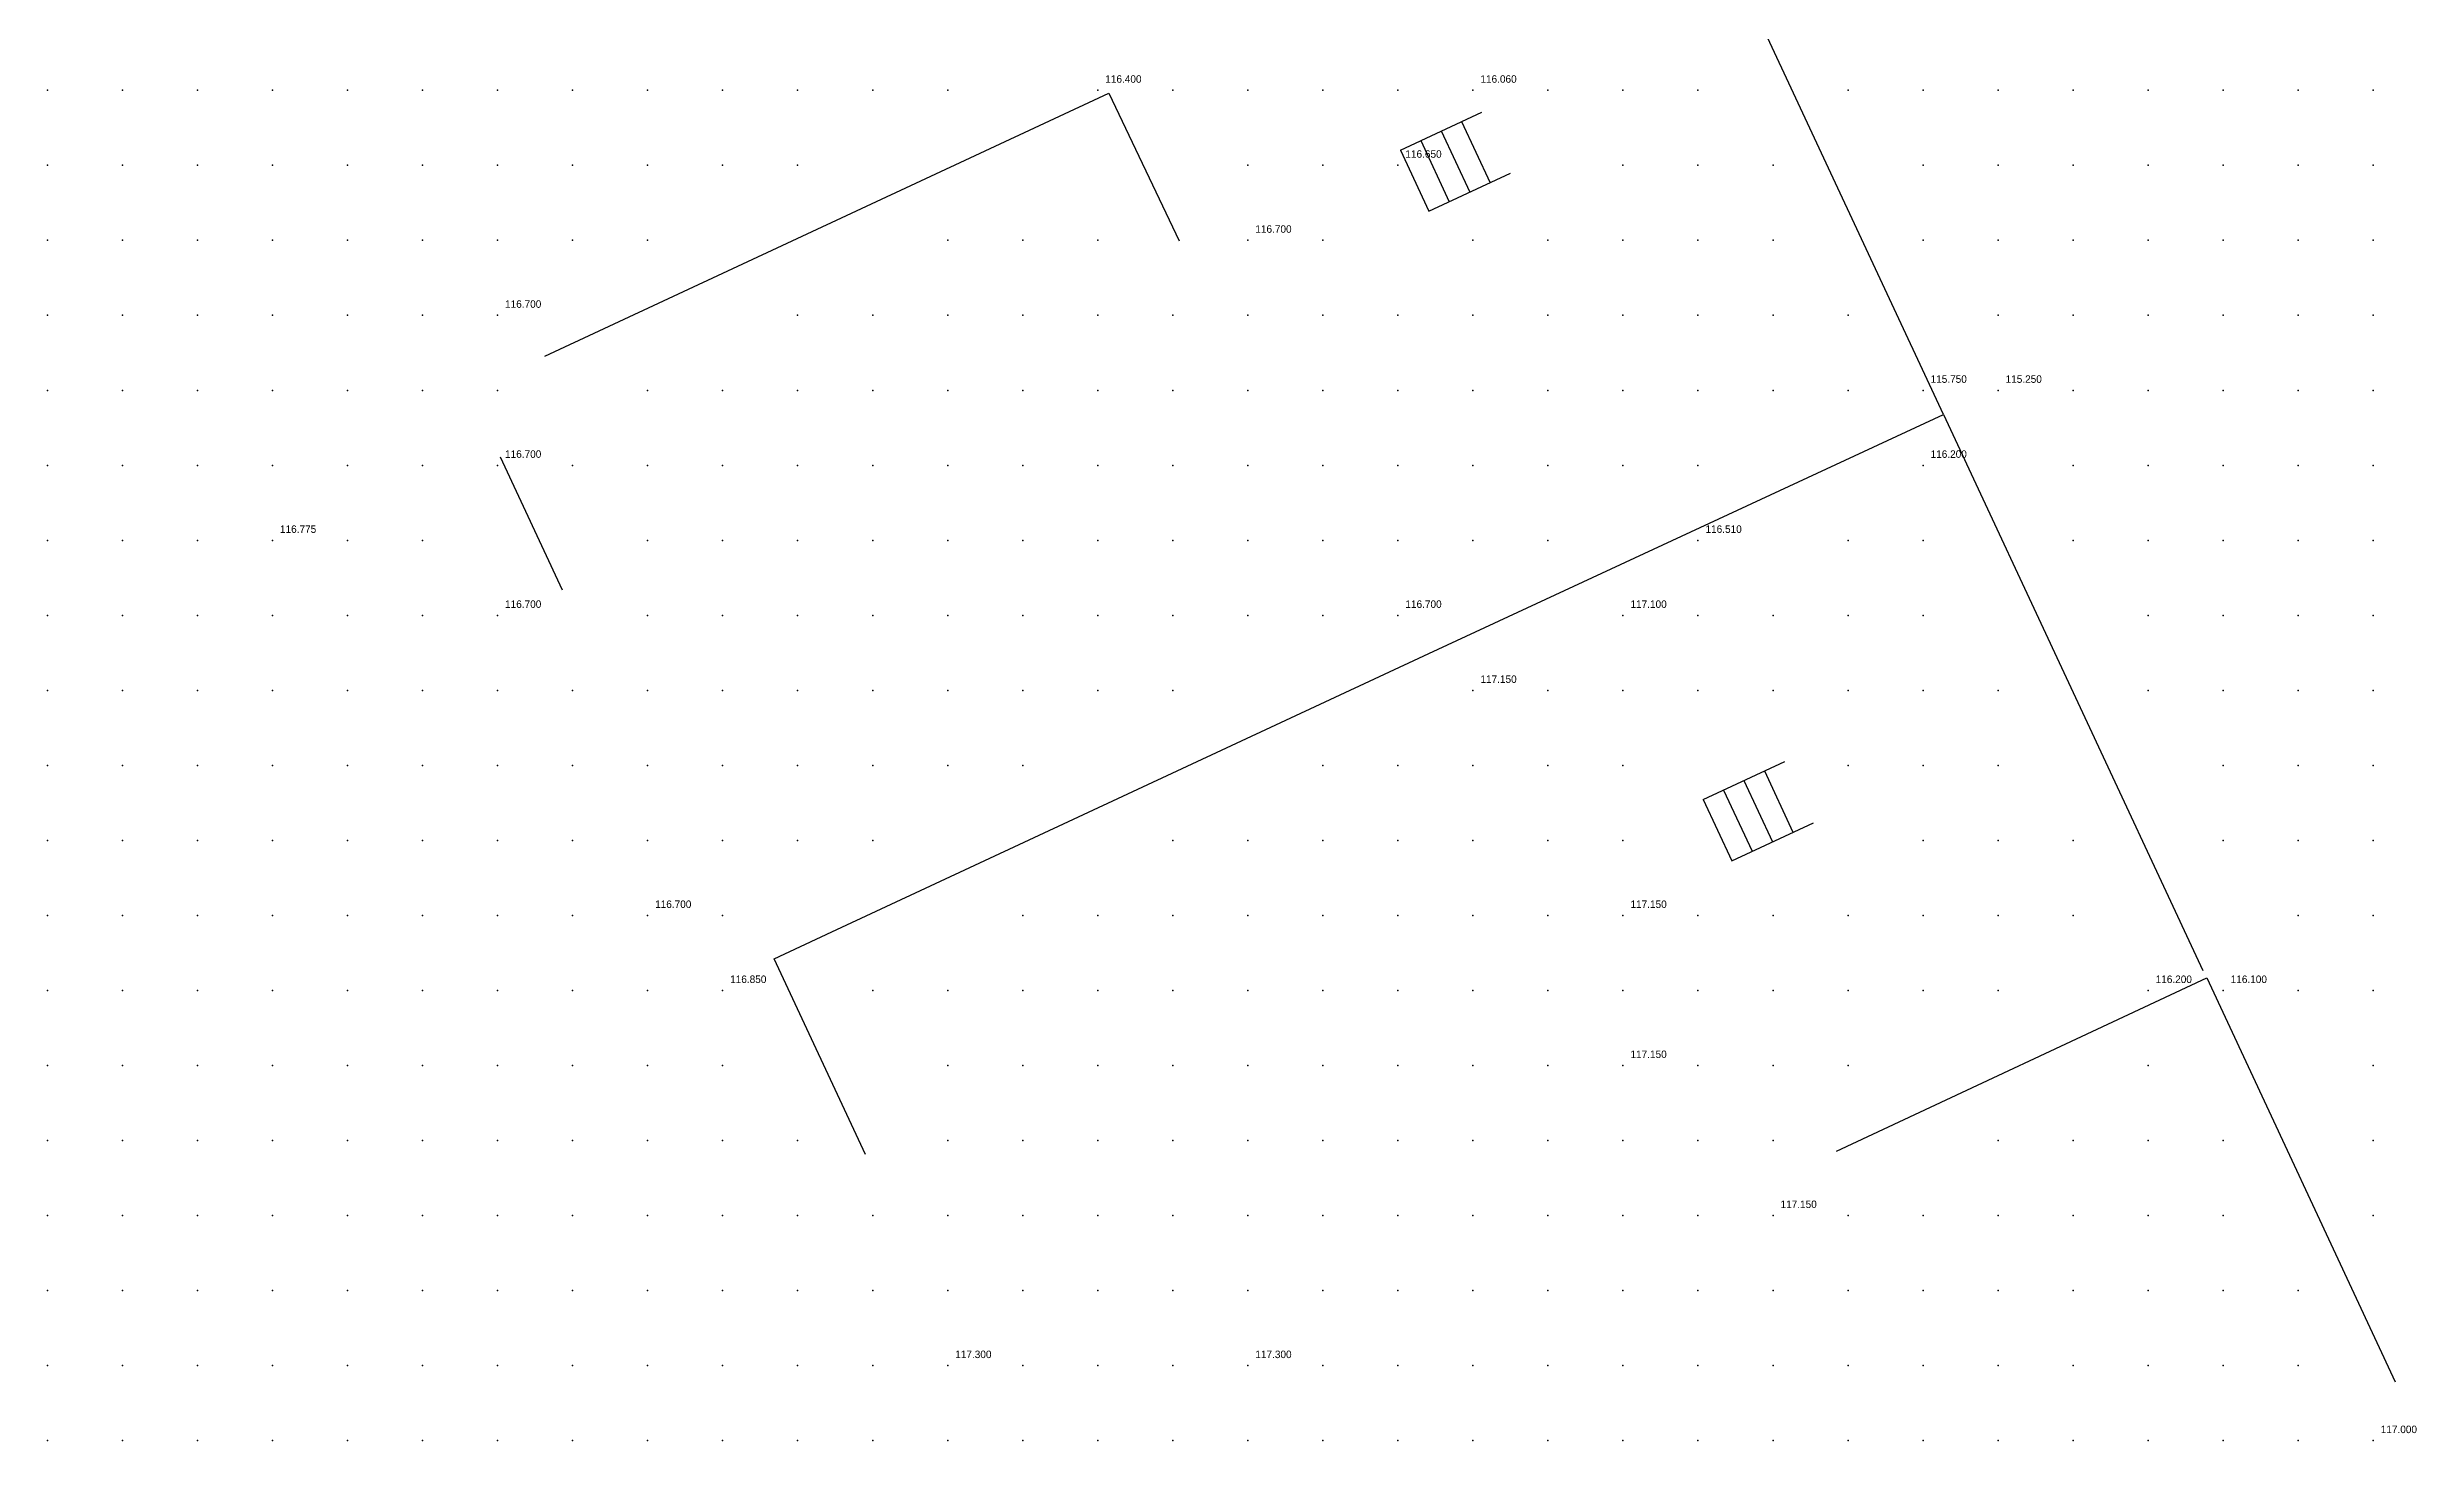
# Model space of a CAD drawing. Header units: metres. Extents: x 287878 to 288137, y 62805 to 63074.
# Drawn here: x 288056 to 288087.58, y 63011 to 63029.57 of the extents above; entities that cross this region are included whole.
import ezdxf

# ---------------------------------------------------------------- set-up
doc = ezdxf.new("R2010")
doc.units = ezdxf.units.M
for name, color, linetype in [('BARRIERS', 1, 'Continuous'), ('SURVEY_INTERP', 8, 'Continuous'), ('SURVEY_REAL', 3, 'Continuous')]:
    doc.layers.add(name, color=color, linetype=linetype)

msp = doc.modelspace()

# ---------------------------------------------------------------- linework, layer by layer
at = {"layer": 'BARRIERS'}
for p, q in [((288081.271, 63024.679), (288077.553, 63032.656)), ((288062.629, 63025.457), (288070.149, 63028.963)), ((288070.149, 63028.963), (288071.083, 63026.994)), ((288074.033, 63028.203), (288075.121, 63028.71)), ((288074.577, 63028.457), (288074.957, 63027.641)), ((288074.849, 63028.583), (288075.229, 63027.768)), ((288074.033, 63028.203), (288074.414, 63027.387)), ((288074.305, 63028.33), (288074.685, 63027.514)), ((288074.414, 63027.387), (288075.501, 63027.894)), ((288074.413, 63021.49), (288081.271, 63024.679)), ((288081.271, 63024.679), (288084.73, 63017.265)), ((288062.035, 63024.115), (288062.862, 63022.342)), ((288066.457, 63017.782), (288074.413, 63021.49)), ((288078.07, 63019.545), (288079.157, 63020.052)), ((288078.885, 63019.926), (288079.266, 63019.11)), ((288078.342, 63019.672), (288078.722, 63018.856)), ((288078.613, 63019.799), (288078.994, 63018.983)), ((288078.07, 63019.545), (288078.45, 63018.73)), ((288078.45, 63018.73), (288079.538, 63019.237)), ((288065.688, 63017.42), (288066.457, 63017.782)), ((288066.903, 63014.814), (288065.688, 63017.42)), ((288079.844, 63014.86), (288084.782, 63017.167)), ((288084.782, 63017.167), (288087.292, 63011.783))]:
    msp.add_line(p, q, dxfattribs=at)
at = {"layer": 'SURVEY_INTERP'}
for p in [(288056, 63029, 116.77), (288057, 63029, 116.657), (288058, 63029, 116.717), (288059, 63029, 116.76), (288060, 63029, 116.786), (288061, 63029, 116.837), (288062, 63029, 116.899), (288063, 63029, 116.955), (288064, 63029, 117.002), (288065, 63029, 117.039), (288066, 63029, 117.065), (288067, 63029, 117.079), (288068, 63029, 117.083), (288071, 63029, 116.999), (288072, 63029, 116.975), (288073, 63029, 117.003), (288074, 63029, 117.054), (288076, 63029, 117.113), (288077, 63029, 117.112), (288078, 63029, 117.092), (288080, 63029, 117), (288081, 63029, 116.95), (288082, 63029, 116.928), (288083, 63029, 116.95), (288084, 63029, 117.01), (288085, 63029, 117.088), (288086, 63029, 117.167), (288087, 63029, 117.24), (288056, 63028, 116.954), (288057, 63028, 116.891), (288058, 63028, 116.883), (288059, 63028, 116.892), (288060, 63028, 116.9), (288061, 63028, 116.907), (288062, 63028, 116.92), (288063, 63028, 116.959), (288064, 63028, 117.013), (288065, 63028, 117.06), (288066, 63028, 117.091), (288072, 63028, 116.826), (288073, 63028, 116.901), (288077, 63028, 117.093), (288078, 63028, 117.055), (288079, 63028, 116.982), (288081, 63028, 116.762), (288082, 63028, 116.703), (288083, 63028, 116.743), (288084, 63028, 116.855), (288085, 63028, 116.986), (288086, 63028, 117.105), (288087, 63028, 117.202), (288056, 63027, 117.094), (288057, 63027, 117.041), (288058, 63027, 117.009), (288059, 63027, 116.987), (288060, 63027, 116.956), (288061, 63027, 116.89), (288062, 63027, 116.831), (288063, 63027, 116.902), (288064, 63027, 117.004), (288068, 63027, 117.126), (288069, 63027, 117.091), (288070, 63027, 117.004), (288073, 63027, 116.833), (288075, 63027, 117.069), (288076, 63027, 117.092), (288077, 63027, 117.077), (288078, 63027, 117.02), (288079, 63027, 116.902), (288081, 63027, 116.452), (288082, 63027, 116.309), (288083, 63027, 116.408), (288084, 63027, 116.643), (288085, 63027, 116.868), (288086, 63027, 117.041), (288087, 63027, 117.168), (288056, 63026, 117.187), (288057, 63026, 117.13), (288058, 63026, 117.082), (288059, 63026, 117.038), (288060, 63026, 116.979), (288061, 63026, 116.846), (288066, 63026, 117.131), (288067, 63026, 117.152), (288068, 63026, 117.149), (288069, 63026, 117.118), (288070, 63026, 117.046), (288071, 63026, 116.925), (288072, 63026, 116.842), (288073, 63026, 116.919), (288074, 63026, 117.022), (288075, 63026, 117.075), (288076, 63026, 117.09), (288077, 63026, 117.07), (288078, 63026, 117), (288079, 63026, 116.839), (288080, 63026, 116.514), (288082, 63026, 115.688), (288083, 63026, 115.952), (288084, 63026, 116.413), (288085, 63026, 116.764), (288086, 63026, 116.994), (288087, 63026, 117.146), (288056, 63025, 117.242), (288057, 63025, 117.171), (288058, 63025, 117.095), (288059, 63025, 117.038), (288060, 63025, 116.999), (288061, 63025, 116.924), (288062, 63025, 116.853), (288064, 63025, 117.033), (288065, 63025, 117.107), (288066, 63025, 117.151), (288067, 63025, 117.173), (288068, 63025, 117.175), (288069, 63025, 117.153), (288070, 63025, 117.109), (288071, 63025, 117.05), (288072, 63025, 117.014), (288073, 63025, 117.025), (288074, 63025, 117.054), (288075, 63025, 117.078), (288076, 63025, 117.089), (288077, 63025, 117.074), (288078, 63025, 117.009), (288079, 63025, 116.838), (288080, 63025, 116.446), (288083, 63025, 115.686), (288084, 63025, 116.315), (288085, 63025, 116.733), (288086, 63025, 116.986), (288087, 63025, 117.147), (288056, 63024, 117.275), (288057, 63024, 117.174), (288058, 63024, 117.031), (288059, 63024, 116.93), (288060, 63024, 116.968), (288061, 63024, 116.978), (288063, 63024, 116.998), (288064, 63024, 117.065), (288065, 63024, 117.127), (288066, 63024, 117.17), (288067, 63024, 117.194), (288068, 63024, 117.199), (288069, 63024, 117.187), (288070, 63024, 117.157), (288071, 63024, 117.118), (288072, 63024, 117.077), (288073, 63024, 117.043), (288074, 63024, 117.03), (288075, 63024, 117.056), (288076, 63024, 117.085), (288077, 63024, 117.087), (288078, 63024, 117.045), (288083, 63024, 116.003), (288084, 63024, 116.464), (288085, 63024, 116.805), (288086, 63024, 117.026), (288087, 63024, 117.172), (288056, 63023, 117.307), (288057, 63023, 117.181), (288058, 63023, 116.961), (288060, 63023, 116.917), (288061, 63023, 116.938), (288064, 63023, 117.064), (288065, 63023, 117.139), (288066, 63023, 117.185), (288067, 63023, 117.212), (288068, 63023, 117.221), (288069, 63023, 117.214), (288070, 63023, 117.189), (288071, 63023, 117.146), (288072, 63023, 117.078), (288073, 63023, 116.972), (288074, 63023, 116.9), (288075, 63023, 116.999), (288076, 63023, 117.082), (288080, 63023, 116.843), (288081, 63023, 116.596), (288083, 63023, 116.519), (288084, 63023, 116.735), (288085, 63023, 116.942), (288086, 63023, 117.1), (288087, 63023, 117.216), (288056, 63022, 117.355), (288057, 63022, 117.243), (288058, 63022, 117.074), (288059, 63022, 116.954), (288060, 63022, 116.986), (288061, 63022, 116.885), (288064, 63022, 117.058), (288065, 63022, 117.144), (288066, 63022, 117.193), (288067, 63022, 117.224), (288068, 63022, 117.238), (288069, 63022, 117.236), (288070, 63022, 117.214), (288071, 63022, 117.167), (288072, 63022, 117.078), (288073, 63022, 116.907), (288078, 63022, 117.108), (288079, 63022, 117.087), (288080, 63022, 117.015), (288081, 63022, 116.917), (288084, 63022, 116.969), (288085, 63022, 117.081), (288086, 63022, 117.183), (288087, 63022, 117.267), (288056, 63021, 117.42), (288057, 63021, 117.337), (288058, 63021, 117.233), (288059, 63021, 117.152), (288060, 63021, 117.098), (288061, 63021, 116.993), (288062, 63021, 116.895), (288063, 63021, 116.978), (288064, 63021, 117.079), (288065, 63021, 117.141), (288066, 63021, 117.189), (288067, 63021, 117.227), (288068, 63021, 117.251), (288069, 63021, 117.256), (288070, 63021, 117.24), (288071, 63021, 117.199), (288076, 63021, 117.124), (288077, 63021, 117.125), (288078, 63021, 117.137), (288079, 63021, 117.14), (288080, 63021, 117.121), (288081, 63021, 117.089), (288082, 63021, 117.07), (288084, 63021, 117.13), (288085, 63021, 117.193), (288086, 63021, 117.258), (288087, 63021, 117.318), (288056, 63020, 117.49), (288057, 63020, 117.427), (288058, 63020, 117.352), (288059, 63020, 117.281), (288060, 63020, 117.212), (288061, 63020, 117.137), (288062, 63020, 117.079), (288063, 63020, 117.059), (288064, 63020, 117.06), (288065, 63020, 117.099), (288066, 63020, 117.161), (288067, 63020, 117.218), (288068, 63020, 117.258), (288069, 63020, 117.275), (288073, 63020, 117.14), (288074, 63020, 117.122), (288075, 63020, 117.14), (288076, 63020, 117.154), (288077, 63020, 117.166), (288080, 63020, 117.189), (288081, 63020, 117.187), (288082, 63020, 117.189), (288085, 63020, 117.274), (288086, 63020, 117.317), (288087, 63020, 117.361), (288056, 63019, 117.559), (288057, 63019, 117.506), (288058, 63019, 117.443), (288059, 63019, 117.375), (288060, 63019, 117.304), (288061, 63019, 117.225), (288062, 63019, 117.131), (288063, 63019, 117), (288064, 63019, 116.903), (288065, 63019, 116.987), (288066, 63019, 117.103), (288067, 63019, 117.197), (288071, 63019, 117.283), (288072, 63019, 117.253), (288073, 63019, 117.22), (288074, 63019, 117.198), (288075, 63019, 117.19), (288076, 63019, 117.185), (288077, 63019, 117.178), (288081, 63019, 117.246), (288082, 63019, 117.26), (288083, 63019, 117.277), (288085, 63019, 117.33), (288086, 63019, 117.362), (288087, 63019, 117.395), (288056, 63018, 117.626), (288057, 63018, 117.576), (288058, 63018, 117.517), (288059, 63018, 117.451), (288060, 63018, 117.376), (288061, 63018, 117.282), (288062, 63018, 117.144), (288063, 63018, 116.917), (288065, 63018, 116.892), (288069, 63018, 117.313), (288070, 63018, 117.327), (288071, 63018, 117.321), (288072, 63018, 117.302), (288073, 63018, 117.277), (288074, 63018, 117.253), (288075, 63018, 117.228), (288076, 63018, 117.191), (288078, 63018, 117.191), (288079, 63018, 117.233), (288080, 63018, 117.262), (288081, 63018, 117.283), (288082, 63018, 117.303), (288083, 63018, 117.323), (288086, 63018, 117.394), (288087, 63018, 117.419), (288056, 63017, 117.688), (288057, 63017, 117.64), (288058, 63017, 117.583), (288059, 63017, 117.519), (288060, 63017, 117.442), (288061, 63017, 117.344), (288062, 63017, 117.207), (288063, 63017, 117.025), (288064, 63017, 116.9), (288067, 63017, 117.181), (288068, 63017, 117.287), (288069, 63017, 117.338), (288070, 63017, 117.357), (288071, 63017, 117.356), (288072, 63017, 117.342), (288073, 63017, 117.32), (288074, 63017, 117.292), (288075, 63017, 117.255), (288076, 63017, 117.211), (288077, 63017, 117.185), (288078, 63017, 117.208), (288079, 63017, 117.246), (288080, 63017, 117.278), (288081, 63017, 117.306), (288082, 63017, 117.331), (288086, 63017, 117.413), (288087, 63017, 117.433), (288056, 63016, 117.746), (288057, 63016, 117.698), (288058, 63016, 117.644), (288059, 63016, 117.582), (288060, 63016, 117.51), (288061, 63016, 117.421), (288062, 63016, 117.31), (288063, 63016, 117.183), (288064, 63016, 117.069), (288065, 63016, 117.009), (288068, 63016, 117.327), (288069, 63016, 117.369), (288070, 63016, 117.385), (288071, 63016, 117.385), (288072, 63016, 117.374), (288073, 63016, 117.354), (288074, 63016, 117.325), (288075, 63016, 117.28), (288076, 63016, 117.213), (288078, 63016, 117.206), (288079, 63016, 117.249), (288080, 63016, 117.281), (288084, 63016, 117.391), (288087, 63016, 117.436), (288056, 63015, 117.799), (288057, 63015, 117.753), (288058, 63015, 117.701), (288059, 63015, 117.644), (288060, 63015, 117.578), (288061, 63015, 117.503), (288062, 63015, 117.418), (288063, 63015, 117.331), (288064, 63015, 117.259), (288065, 63015, 117.232), (288066, 63015, 117.27), (288068, 63015, 117.374), (288069, 63015, 117.398), (288070, 63015, 117.407), (288071, 63015, 117.405), (288072, 63015, 117.396), (288073, 63015, 117.381), (288074, 63015, 117.357), (288075, 63015, 117.317), (288076, 63015, 117.259), (288077, 63015, 117.218), (288078, 63015, 117.226), (288079, 63015, 117.216), (288082, 63015, 117.356), (288083, 63015, 117.382), (288084, 63015, 117.399), (288085, 63015, 117.407), (288087, 63015, 117.422), (288056, 63014, 117.846), (288057, 63014, 117.802), (288058, 63014, 117.754), (288059, 63014, 117.702), (288060, 63014, 117.644), (288061, 63014, 117.582), (288062, 63014, 117.517), (288063, 63014, 117.454), (288064, 63014, 117.406), (288065, 63014, 117.383), (288066, 63014, 117.384), (288067, 63014, 117.392), (288068, 63014, 117.399), (288069, 63014, 117.411), (288070, 63014, 117.418), (288071, 63014, 117.41), (288072, 63014, 117.399), (288073, 63014, 117.395), (288074, 63014, 117.386), (288075, 63014, 117.36), (288076, 63014, 117.323), (288077, 63014, 117.285), (288078, 63014, 117.225), (288080, 63014, 117.228), (288081, 63014, 117.316), (288082, 63014, 117.364), (288083, 63014, 117.389), (288084, 63014, 117.398), (288085, 63014, 117.394), (288087, 63014, 117.381), (288056, 63013, 117.888), (288057, 63013, 117.848), (288058, 63013, 117.803), (288059, 63013, 117.755), (288060, 63013, 117.705), (288061, 63013, 117.652), (288062, 63013, 117.599), (288063, 63013, 117.549), (288064, 63013, 117.507), (288065, 63013, 117.474), (288066, 63013, 117.442), (288067, 63013, 117.397), (288068, 63013, 117.364), (288069, 63013, 117.394), (288070, 63013, 117.416), (288071, 63013, 117.39), (288072, 63013, 117.358), (288073, 63013, 117.382), (288074, 63013, 117.405), (288075, 63013, 117.399), (288076, 63013, 117.374), (288077, 63013, 117.337), (288078, 63013, 117.28), (288079, 63013, 117.236), (288080, 63013, 117.279), (288081, 63013, 117.339), (288082, 63013, 117.376), (288083, 63013, 117.393), (288084, 63013, 117.39), (288085, 63013, 117.363), (288086, 63013, 117.317), (288056, 63012, 117.925), (288057, 63012, 117.888), (288058, 63012, 117.847), (288059, 63012, 117.803), (288060, 63012, 117.758), (288061, 63012, 117.712), (288062, 63012, 117.666), (288063, 63012, 117.621), (288064, 63012, 117.579), (288065, 63012, 117.535), (288066, 63012, 117.476), (288067, 63012, 117.38), (288069, 63012, 117.373), (288070, 63012, 117.42), (288071, 63012, 117.368), (288073, 63012, 117.364), (288074, 63012, 117.421), (288075, 63012, 117.432), (288076, 63012, 117.418), (288077, 63012, 117.392), (288078, 63012, 117.359), (288079, 63012, 117.338), (288080, 63012, 117.344), (288081, 63012, 117.362), (288082, 63012, 117.38), (288083, 63012, 117.392), (288084, 63012, 117.379), (288085, 63012, 117.322), (288086, 63012, 117.208), (288056, 63011, 117.959), (288057, 63011, 117.923), (288058, 63011, 117.885), (288059, 63011, 117.845), (288060, 63011, 117.804), (288061, 63011, 117.762), (288062, 63011, 117.721), (288063, 63011, 117.679), (288064, 63011, 117.637), (288065, 63011, 117.589), (288066, 63011, 117.527), (288067, 63011, 117.444), (288068, 63011, 117.389), (288069, 63011, 117.426), (288070, 63011, 117.453), (288071, 63011, 117.417), (288072, 63011, 117.376), (288073, 63011, 117.411), (288074, 63011, 117.454), (288075, 63011, 117.466), (288076, 63011, 117.458), (288077, 63011, 117.437), (288078, 63011, 117.411), (288079, 63011, 117.383), (288080, 63011, 117.356), (288081, 63011, 117.342), (288082, 63011, 117.359), (288083, 63011, 117.383), (288084, 63011, 117.375), (288085, 63011, 117.303), (288086, 63011, 117.135)]:
    msp.add_point(p, dxfattribs=at)
at = {"layer": 'SURVEY_REAL'}
for p in [(288070, 63029, 116.4), (288075, 63029, 116.06), (288074, 63028, 116.65), (288072, 63027, 116.7), (288062, 63026, 116.7), (288081, 63025, 115.75), (288082, 63025, 115.25), (288062, 63024, 116.7), (288081, 63024, 116.2), (288059, 63023, 116.775), (288078, 63023, 116.51), (288062, 63022, 116.7), (288074, 63022, 116.7), (288077, 63022, 117.1), (288075, 63021, 117.15), (288064, 63018, 116.7), (288077, 63018, 117.15), (288065, 63017, 116.85), (288084, 63017, 116.2), (288085, 63017, 116.1), (288077, 63016, 117.15), (288079, 63014, 117.15), (288068, 63012, 117.3), (288072, 63012, 117.3), (288087, 63011, 117)]:
    msp.add_point(p, dxfattribs=at)

# ---------------------------------------------------------------- texts
for s, p in [('116.400', (288070.1, 63029.1, 116.4)), ('116.060', (288075.1, 63029.1, 116.06)), ('116.650', (288074.1, 63028.1, 116.65)), ('116.700', (288072.1, 63027.1, 116.7)), ('116.700', (288062.1, 63026.1, 116.7)), ('115.750', (288081.1, 63025.1, 115.75)), ('115.250', (288082.1, 63025.1, 115.25)), ('116.700', (288062.1, 63024.1, 116.7)), ('116.200', (288081.1, 63024.1, 116.2)), ('116.775', (288059.1, 63023.1, 116.775)), ('116.510', (288078.1, 63023.1, 116.51)), ('116.700', (288062.1, 63022.1, 116.7)), ('116.700', (288074.1, 63022.1, 116.7)), ('117.100', (288077.1, 63022.1, 117.1)), ('117.150', (288075.1, 63021.1, 117.15)), ('116.700', (288064.1, 63018.1, 116.7)), ('117.150', (288077.1, 63018.1, 117.15)), ('116.850', (288065.1, 63017.1, 116.85)), ('116.200', (288084.1, 63017.1, 116.2)), ('116.100', (288085.1, 63017.1, 116.1)), ('117.150', (288077.1, 63016.1, 117.15)), ('117.150', (288079.1, 63014.1, 117.15)), ('117.300', (288068.1, 63012.1, 117.3)), ('117.300', (288072.1, 63012.1, 117.3)), ('117.000', (288087.1, 63011.1, 117))]:
    msp.add_text(s, height=0.1, dxfattribs=at).set_placement(p)

doc.saveas('drawing.dxf')
